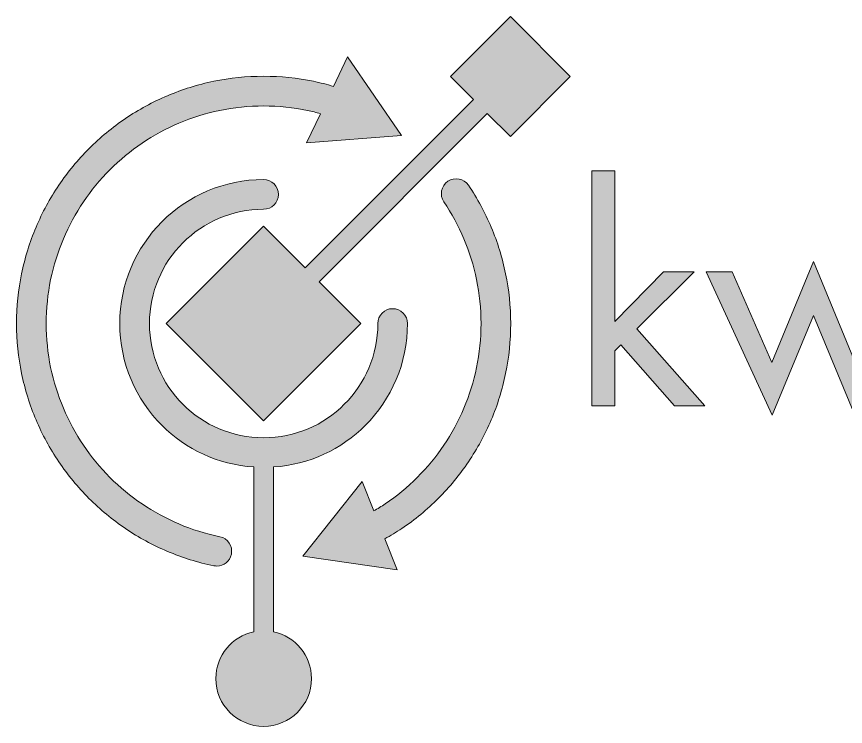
# Model space of a CAD drawing. Header units: inches. Extents: x 108 to 408, y -440 to -140.
# Drawn here: x 177.83 to 213.63, y -192.45 to -161.81 of the extents above; entities that cross this region are included whole.
import ezdxf

# ---------------------------------------------------------------- set-up
doc = ezdxf.new("R2010")
doc.units = ezdxf.units.IN
doc.header["$MEASUREMENT"] = 0
doc.layers.add('Layer 1', color=7, linetype='Continuous')

# ---------------------------------------------------------------- blocks, each defined once
blk = doc.blocks.new('block 16')
at = {"layer": 'Layer 1'}
h = blk.add_hatch(color=7, dxfattribs=at)
h.dxf.hatch_style = 2
h.paths.add_polyline_path([(196.568, -164.402), (197.56, -165.397), (190.303, -172.656), (188.504, -170.857), (184.301, -175.06), (188.504, -179.263), (192.706, -175.06), (190.907, -173.26), (198.164, -166.001), (199.159, -166.994), (201.748, -164.402), (199.159, -161.812)])
h = blk.add_hatch(color=7, dxfattribs=at)
h.dxf.hatch_style = 2
edge = h.paths.add_edge_path()
edge.add_spline(control_points=[(187.109, -185.014), (187.182, -184.669), (186.959, -184.33), (186.611, -184.259), (185.999, -184.135), (185.411, -183.949), (184.849, -183.711), (184.29, -183.474), (183.754, -183.185), (183.255, -182.848), (182.755, -182.51), (182.291, -182.126), (181.866, -181.7), (181.44, -181.274), (181.056, -180.809), (180.72, -180.31), (180.381, -179.811), (180.092, -179.275), (179.855, -178.715), (179.617, -178.153), (179.433, -177.565), (179.307, -176.953), (179.182, -176.342), (179.116, -175.707), (179.116, -175.06), (179.116, -174.411), (179.182, -173.778), (179.307, -173.166), (179.431, -172.555), (179.617, -171.967), (179.855, -171.405), (180.092, -170.843), (180.381, -170.308), (180.72, -169.809), (181.056, -169.311), (181.44, -168.846), (181.866, -168.42), (182.291, -167.994), (182.755, -167.611), (183.255, -167.272), (183.754, -166.935), (184.288, -166.646), (184.849, -166.409), (185.411, -166.168), (185.999, -165.985), (186.611, -165.86), (187.222, -165.736), (187.855, -165.67), (188.504, -165.67), (189.153, -165.67), (189.786, -165.736), (190.397, -165.86), (190.59, -165.9), (190.776, -165.954), (190.961, -166.006), (190.961, -166.006), (190.362, -167.267), (190.362, -167.267), (190.362, -167.267), (194.461, -166.94), (194.461, -166.94), (194.461, -166.94), (192.128, -163.553), (192.128, -163.553), (192.128, -163.553), (191.523, -164.826), (191.523, -164.826), (191.239, -164.741), (190.949, -164.665), (190.653, -164.604), (189.96, -164.463), (189.24, -164.388), (188.504, -164.388), (187.768, -164.388), (187.051, -164.463), (186.354, -164.604), (185.66, -164.745), (184.991, -164.957), (184.351, -165.228), (183.714, -165.496), (183.107, -165.827), (182.538, -166.211), (181.971, -166.595), (181.442, -167.03), (180.96, -167.514), (180.478, -167.996), (180.041, -168.525), (179.657, -169.092), (179.274, -169.659), (178.945, -170.266), (178.674, -170.906), (178.403, -171.543), (178.195, -172.214), (178.053, -172.91), (177.91, -173.604), (177.835, -174.324), (177.835, -175.06), (177.835, -175.796), (177.91, -176.514), (178.051, -177.21), (178.195, -177.903), (178.403, -178.574), (178.674, -179.214), (178.945, -179.851), (179.274, -180.458), (179.657, -181.025), (180.041, -181.592), (180.478, -182.121), (180.96, -182.606), (181.442, -183.088), (181.971, -183.523), (182.538, -183.909), (183.105, -184.292), (183.714, -184.622), (184.351, -184.893), (184.991, -185.163), (185.659, -185.372), (186.354, -185.513), (186.399, -185.522), (186.442, -185.527), (186.484, -185.527), (186.78, -185.527), (187.048, -185.318), (187.109, -185.014), (187.109, -185.014), (187.109, -185.014), (187.109, -185.014)], knot_values=[0, 0, 0, 0, 1, 1, 1, 2, 2, 2, 3, 3, 3, 4, 4, 4, 5, 5, 5, 6, 6, 6, 7, 7, 7, 8, 8, 8, 9, 9, 9, 10, 10, 10, 11, 11, 11, 12, 12, 12, 13, 13, 13, 14, 14, 14, 15, 15, 15, 16, 16, 16, 17, 17, 17, 18, 18, 18, 19, 19, 19, 20, 20, 20, 21, 21, 21, 22, 22, 22, 23, 23, 23, 24, 24, 24, 25, 25, 25, 26, 26, 26, 27, 27, 27, 28, 28, 28, 29, 29, 29, 30, 30, 30, 31, 31, 31, 32, 32, 32, 33, 33, 33, 34, 34, 34, 35, 35, 35, 36, 36, 36, 37, 37, 37, 38, 38, 38, 39, 39, 39, 40, 40, 40, 41, 41, 41, 42, 42, 42, 42], degree=3, periodic=1)
h = blk.add_hatch(color=7, dxfattribs=at)
h.dxf.hatch_style = 2
h.paths.add_polyline_path([(203.669, -168.463), (203.669, -174.97), (205.771, -172.83), (207.089, -172.83), (204.616, -175.29), (207.556, -178.614), (206.251, -178.614), (203.928, -175.979), (203.669, -176.238), (203.669, -178.612), (202.684, -178.612), (202.684, -168.463)])
h = blk.add_hatch(color=7, dxfattribs=at)
h.dxf.hatch_style = 2
edge = h.paths.add_edge_path()
edge.add_spline(control_points=[(188.932, -188.359), (188.932, -188.359), (188.932, -181.251), (188.932, -181.251), (190.474, -181.145), (191.869, -180.482), (192.897, -179.453), (194.018, -178.332), (194.717, -176.775), (194.717, -175.06), (194.717, -174.705), (194.43, -174.418), (194.075, -174.418), (193.722, -174.418), (193.435, -174.705), (193.435, -175.06), (193.435, -175.06), (193.435, -175.06), (193.435, -175.06), (193.435, -176.424), (192.882, -177.652), (191.988, -178.546), (191.095, -179.44), (189.868, -179.99), (188.504, -179.99), (187.14, -179.99), (185.913, -179.44), (185.016, -178.546), (184.123, -177.652), (183.573, -176.424), (183.573, -175.06), (183.573, -173.696), (184.123, -172.467), (185.016, -171.572), (185.913, -170.678), (187.14, -170.127), (188.504, -170.127), (188.859, -170.127), (189.143, -169.84), (189.143, -169.485), (189.143, -169.132), (188.859, -168.846), (188.504, -168.846), (186.792, -168.846), (185.233, -169.542), (184.112, -170.666), (182.987, -171.788), (182.291, -173.345), (182.291, -175.06), (182.291, -176.775), (182.987, -178.332), (184.112, -179.453), (185.139, -180.482), (186.533, -181.145), (188.076, -181.251), (188.076, -181.251), (188.076, -188.362), (188.076, -188.362), (187.143, -188.559), (186.439, -189.387), (186.439, -190.382), (186.439, -191.523), (187.363, -192.447), (188.504, -192.447), (189.644, -192.447), (190.571, -191.523), (190.571, -190.382), (190.569, -189.387), (189.868, -188.557), (188.932, -188.359), (188.932, -188.359), (188.932, -188.359), (188.932, -188.359)], knot_values=[0, 0, 0, 0, 1, 1, 1, 2, 2, 2, 3, 3, 3, 4, 4, 4, 5, 5, 5, 6, 6, 6, 7, 7, 7, 8, 8, 8, 9, 9, 9, 10, 10, 10, 11, 11, 11, 12, 12, 12, 13, 13, 13, 14, 14, 14, 15, 15, 15, 16, 16, 16, 17, 17, 17, 18, 18, 18, 19, 19, 19, 20, 20, 20, 21, 21, 21, 22, 22, 22, 23, 23, 23, 24, 24, 24, 24], degree=3, periodic=1)
h = blk.add_hatch(color=7, dxfattribs=at)
h.dxf.hatch_style = 2
edge = h.paths.add_edge_path()
edge.add_spline(control_points=[(198.334, -170.906), (198.063, -170.266), (197.734, -169.661), (197.351, -169.092), (197.153, -168.798), (196.753, -168.723), (196.459, -168.921), (196.167, -169.118), (196.09, -169.518), (196.29, -169.809), (196.626, -170.31), (196.916, -170.843), (197.153, -171.405), (197.39, -171.967), (197.576, -172.555), (197.701, -173.166), (197.825, -173.778), (197.891, -174.411), (197.891, -175.06), (197.891, -175.709), (197.825, -176.342), (197.701, -176.953), (197.576, -177.565), (197.39, -178.153), (197.153, -178.715), (196.916, -179.275), (196.626, -179.811), (196.29, -180.31), (195.951, -180.809), (195.568, -181.274), (195.14, -181.7), (194.717, -182.123), (194.251, -182.51), (193.753, -182.845), (193.593, -182.954), (193.423, -183.048), (193.259, -183.147), (193.259, -183.147), (192.753, -181.874), (192.753, -181.874), (192.753, -181.874), (190.202, -185.099), (190.202, -185.099), (190.202, -185.099), (194.27, -185.694), (194.27, -185.694), (194.27, -185.694), (193.736, -184.353), (193.736, -184.353), (193.985, -184.212), (194.232, -184.068), (194.468, -183.909), (195.036, -183.525), (195.563, -183.09), (196.045, -182.606), (196.53, -182.123), (196.965, -181.595), (197.348, -181.027), (197.731, -180.46), (198.063, -179.854), (198.334, -179.214), (198.604, -178.576), (198.813, -177.906), (198.954, -177.21), (199.098, -176.516), (199.173, -175.796), (199.173, -175.06), (199.173, -174.326), (199.098, -173.606), (198.954, -172.91), (198.813, -172.214), (198.604, -171.543), (198.334, -170.906), (198.334, -170.906), (198.334, -170.906), (198.334, -170.906)], knot_values=[0, 0, 0, 0, 1, 1, 1, 2, 2, 2, 3, 3, 3, 4, 4, 4, 5, 5, 5, 6, 6, 6, 7, 7, 7, 8, 8, 8, 9, 9, 9, 10, 10, 10, 11, 11, 11, 12, 12, 12, 13, 13, 13, 14, 14, 14, 15, 15, 15, 16, 16, 16, 17, 17, 17, 18, 18, 18, 19, 19, 19, 20, 20, 20, 21, 21, 21, 22, 22, 22, 23, 23, 23, 24, 24, 24, 25, 25, 25, 25], degree=3, periodic=1)
h = blk.add_hatch(color=7, dxfattribs=at)
h.dxf.hatch_style = 2
h.paths.add_polyline_path([(208.737, -172.83), (210.446, -176.744), (212.244, -172.388), (214.051, -176.744), (215.773, -172.83), (216.892, -172.83), (214.028, -179.018), (212.244, -174.711), (210.458, -179.018), (207.617, -172.83)])
at = {"layer": 'Layer 1', "lineweight": 0}
for points in [[(196.568, -164.402), (197.56, -165.397), (190.303, -172.656), (188.504, -170.857), (184.301, -175.06), (188.504, -179.263), (192.706, -175.06), (190.907, -173.26), (198.164, -166.001), (199.159, -166.994), (201.748, -164.402), (199.159, -161.812), (196.568, -164.402)], [(203.669, -168.463), (203.669, -174.97), (205.771, -172.83), (207.089, -172.83), (204.616, -175.29), (207.556, -178.614), (206.251, -178.614), (203.928, -175.979), (203.669, -176.238), (203.669, -178.612), (202.684, -178.612), (202.684, -168.463), (203.669, -168.463), (203.669, -168.463)], [(208.737, -172.83), (210.446, -176.744), (212.244, -172.388), (214.051, -176.744), (215.773, -172.83), (216.892, -172.83), (214.028, -179.018), (212.244, -174.711), (210.458, -179.018), (207.617, -172.83), (208.737, -172.83), (208.737, -172.83)]]:
    blk.add_lwpolyline(points, dxfattribs=at)
for points, knots in [([(187.109, -185.014), (187.182, -184.669), (186.959, -184.33), (186.611, -184.259), (185.999, -184.135), (185.411, -183.949), (184.849, -183.711), (184.29, -183.474), (183.754, -183.185), (183.255, -182.848), (182.755, -182.51), (182.291, -182.126), (181.866, -181.7), (181.44, -181.274), (181.056, -180.809), (180.72, -180.31), (180.381, -179.811), (180.092, -179.275), (179.855, -178.715), (179.617, -178.153), (179.433, -177.565), (179.307, -176.953), (179.182, -176.342), (179.116, -175.707), (179.116, -175.06), (179.116, -174.411), (179.182, -173.778), (179.307, -173.166), (179.431, -172.555), (179.617, -171.967), (179.855, -171.405), (180.092, -170.843), (180.381, -170.308), (180.72, -169.809), (181.056, -169.311), (181.44, -168.846), (181.866, -168.42), (182.291, -167.994), (182.755, -167.611), (183.255, -167.272), (183.754, -166.935), (184.288, -166.646), (184.849, -166.409), (185.411, -166.168), (185.999, -165.985), (186.611, -165.86), (187.222, -165.736), (187.855, -165.67), (188.504, -165.67), (189.153, -165.67), (189.786, -165.736), (190.397, -165.86), (190.59, -165.9), (190.776, -165.954), (190.961, -166.006), (190.961, -166.006), (190.362, -167.267), (190.362, -167.267), (190.362, -167.267), (194.461, -166.94), (194.461, -166.94), (194.461, -166.94), (192.128, -163.553), (192.128, -163.553), (192.128, -163.553), (191.523, -164.826), (191.523, -164.826), (191.239, -164.741), (190.949, -164.665), (190.653, -164.604), (189.96, -164.463), (189.24, -164.388), (188.504, -164.388), (187.768, -164.388), (187.051, -164.463), (186.354, -164.604), (185.66, -164.745), (184.991, -164.957), (184.351, -165.228), (183.714, -165.496), (183.107, -165.827), (182.538, -166.211), (181.971, -166.595), (181.442, -167.03), (180.96, -167.514), (180.478, -167.996), (180.041, -168.525), (179.657, -169.092), (179.274, -169.659), (178.945, -170.266), (178.674, -170.906), (178.403, -171.543), (178.195, -172.214), (178.053, -172.91), (177.91, -173.604), (177.835, -174.324), (177.835, -175.06), (177.835, -175.796), (177.91, -176.514), (178.051, -177.21), (178.195, -177.903), (178.403, -178.574), (178.674, -179.214), (178.945, -179.851), (179.274, -180.458), (179.657, -181.025), (180.041, -181.592), (180.478, -182.121), (180.96, -182.606), (181.442, -183.088), (181.971, -183.523), (182.538, -183.909), (183.105, -184.292), (183.714, -184.622), (184.351, -184.893), (184.991, -185.163), (185.659, -185.372), (186.354, -185.513), (186.399, -185.522), (186.442, -185.527), (186.484, -185.527), (186.78, -185.527), (187.048, -185.318), (187.109, -185.014), (187.109, -185.014), (187.109, -185.014), (187.109, -185.014)], [0, 0, 0, 0, 1, 1, 1, 2, 2, 2, 3, 3, 3, 4, 4, 4, 5, 5, 5, 6, 6, 6, 7, 7, 7, 8, 8, 8, 9, 9, 9, 10, 10, 10, 11, 11, 11, 12, 12, 12, 13, 13, 13, 14, 14, 14, 15, 15, 15, 16, 16, 16, 17, 17, 17, 18, 18, 18, 19, 19, 19, 20, 20, 20, 21, 21, 21, 22, 22, 22, 23, 23, 23, 24, 24, 24, 25, 25, 25, 26, 26, 26, 27, 27, 27, 28, 28, 28, 29, 29, 29, 30, 30, 30, 31, 31, 31, 32, 32, 32, 33, 33, 33, 34, 34, 34, 35, 35, 35, 36, 36, 36, 37, 37, 37, 38, 38, 38, 39, 39, 39, 40, 40, 40, 41, 41, 41, 42, 42, 42, 42]), ([(188.932, -188.359), (188.932, -188.359), (188.932, -181.251), (188.932, -181.251), (190.474, -181.145), (191.869, -180.482), (192.897, -179.453), (194.018, -178.332), (194.717, -176.775), (194.717, -175.06), (194.717, -174.705), (194.43, -174.418), (194.075, -174.418), (193.722, -174.418), (193.435, -174.705), (193.435, -175.06), (193.435, -175.06), (193.435, -175.06), (193.435, -175.06), (193.435, -176.424), (192.882, -177.652), (191.988, -178.546), (191.095, -179.44), (189.868, -179.99), (188.504, -179.99), (187.14, -179.99), (185.913, -179.44), (185.016, -178.546), (184.123, -177.652), (183.573, -176.424), (183.573, -175.06), (183.573, -173.696), (184.123, -172.467), (185.016, -171.572), (185.913, -170.678), (187.14, -170.127), (188.504, -170.127), (188.859, -170.127), (189.143, -169.84), (189.143, -169.485), (189.143, -169.132), (188.859, -168.846), (188.504, -168.846), (186.792, -168.846), (185.233, -169.542), (184.112, -170.666), (182.987, -171.788), (182.291, -173.345), (182.291, -175.06), (182.291, -176.775), (182.987, -178.332), (184.112, -179.453), (185.139, -180.482), (186.533, -181.145), (188.076, -181.251), (188.076, -181.251), (188.076, -188.362), (188.076, -188.362), (187.143, -188.559), (186.439, -189.387), (186.439, -190.382), (186.439, -191.523), (187.363, -192.447), (188.504, -192.447), (189.644, -192.447), (190.571, -191.523), (190.571, -190.382), (190.569, -189.387), (189.868, -188.557), (188.932, -188.359), (188.932, -188.359), (188.932, -188.359), (188.932, -188.359)], [0, 0, 0, 0, 1, 1, 1, 2, 2, 2, 3, 3, 3, 4, 4, 4, 5, 5, 5, 6, 6, 6, 7, 7, 7, 8, 8, 8, 9, 9, 9, 10, 10, 10, 11, 11, 11, 12, 12, 12, 13, 13, 13, 14, 14, 14, 15, 15, 15, 16, 16, 16, 17, 17, 17, 18, 18, 18, 19, 19, 19, 20, 20, 20, 21, 21, 21, 22, 22, 22, 23, 23, 23, 24, 24, 24, 24]), ([(198.334, -170.906), (198.063, -170.266), (197.734, -169.661), (197.351, -169.092), (197.153, -168.798), (196.753, -168.723), (196.459, -168.921), (196.167, -169.118), (196.09, -169.518), (196.29, -169.809), (196.626, -170.31), (196.916, -170.843), (197.153, -171.405), (197.39, -171.967), (197.576, -172.555), (197.701, -173.166), (197.825, -173.778), (197.891, -174.411), (197.891, -175.06), (197.891, -175.709), (197.825, -176.342), (197.701, -176.953), (197.576, -177.565), (197.39, -178.153), (197.153, -178.715), (196.916, -179.275), (196.626, -179.811), (196.29, -180.31), (195.951, -180.809), (195.568, -181.274), (195.14, -181.7), (194.717, -182.123), (194.251, -182.51), (193.753, -182.845), (193.593, -182.954), (193.423, -183.048), (193.259, -183.147), (193.259, -183.147), (192.753, -181.874), (192.753, -181.874), (192.753, -181.874), (190.202, -185.099), (190.202, -185.099), (190.202, -185.099), (194.27, -185.694), (194.27, -185.694), (194.27, -185.694), (193.736, -184.353), (193.736, -184.353), (193.985, -184.212), (194.232, -184.068), (194.468, -183.909), (195.036, -183.525), (195.563, -183.09), (196.045, -182.606), (196.53, -182.123), (196.965, -181.595), (197.348, -181.027), (197.731, -180.46), (198.063, -179.854), (198.334, -179.214), (198.604, -178.576), (198.813, -177.906), (198.954, -177.21), (199.098, -176.516), (199.173, -175.796), (199.173, -175.06), (199.173, -174.326), (199.098, -173.606), (198.954, -172.91), (198.813, -172.214), (198.604, -171.543), (198.334, -170.906), (198.334, -170.906), (198.334, -170.906), (198.334, -170.906)], [0, 0, 0, 0, 1, 1, 1, 2, 2, 2, 3, 3, 3, 4, 4, 4, 5, 5, 5, 6, 6, 6, 7, 7, 7, 8, 8, 8, 9, 9, 9, 10, 10, 10, 11, 11, 11, 12, 12, 12, 13, 13, 13, 14, 14, 14, 15, 15, 15, 16, 16, 16, 17, 17, 17, 18, 18, 18, 19, 19, 19, 20, 20, 20, 21, 21, 21, 22, 22, 22, 23, 23, 23, 24, 24, 24, 25, 25, 25, 25])]:
    blk.add_open_spline(points, degree=3, knots=knots, dxfattribs=at)

msp = doc.modelspace()

# ---------------------------------------------------------------- block references
at = {"layer": 'Layer 1'}
msp.add_blockref('block 16', (0, 0), dxfattribs=at)

doc.saveas('drawing.dxf')
